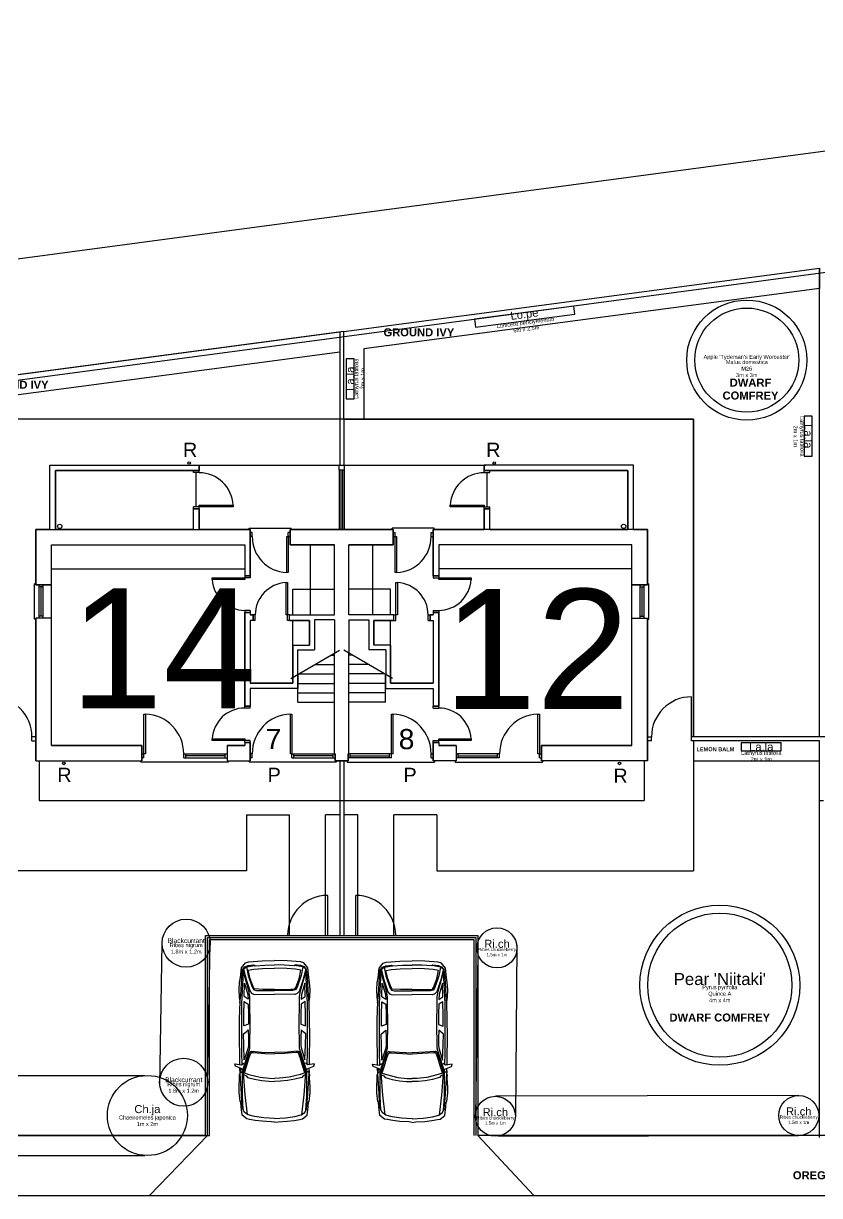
# Model space of a CAD drawing. Header units: metres. Extents: x -1 to 177, y -18 to 89.
# Drawn here: x 48.84 to 68.74, y 52.83 to 82.11 of the extents above; entities that cross this region are included whole.
import ezdxf

# ---------------------------------------------------------------- set-up
doc = ezdxf.new("R2010")
doc.units = ezdxf.units.M
doc.header["$LTSCALE"] = 1016
for name, color, linetype, lineweight, true_color in [('Areas', 30, 'Continuous', 25, 0xff7f00), ('Beds', 32, 'Continuous', 25, 0xb65b03), ('Plant - Climber', 3, 'Continuous', 25, 0x00ff00), ('Plant - Shrub', 96, 'Continuous', 25, 0x008000), ('Plant - Tree', 96, 'Continuous', 25, 0x008000), ('Plant label', 30, 'Continuous', 25, 0xff7f00), ('Structures', 136, 'Continuous', 25, 0x008080), ('x_Ground cover', 253, 'Continuous', 25, 0xa0a0a4)]:
    doc.layers.add(name, color=color, linetype=linetype, lineweight=lineweight, true_color=true_color)
doc.layers.add('Buildings', color=30, linetype='Continuous', true_color=0xff7f00)
doc.layers.add('Plant - Perennial', color=96, linetype='Continuous', true_color=0x008000)
doc.styles.add('textstyle132', font='')
doc.styles.add('textstyle141', font='')
doc.styles.add('textstyle145', font='')
doc.styles.add('textstyle15', font='')
doc.styles.add('textstyle154', font='')
doc.styles.add('textstyle16', font='')
doc.styles.add('textstyle161', font='')
doc.styles.add('textstyle162', font='')
doc.styles.add('textstyle163', font='')
doc.styles.add('textstyle164', font='')
doc.styles.add('textstyle165', font='')
doc.styles.add('textstyle166', font='')
doc.styles.add('textstyle17', font='')
doc.styles.add('textstyle18', font='')
doc.styles.add('textstyle193', font='')
doc.styles.add('textstyle194', font='')
doc.styles.add('textstyle235', font='')
doc.styles.add('textstyle236', font='')
doc.styles.add('textstyle263', font='')
doc.styles.add('textstyle264', font='')
doc.styles.add('textstyle271', font='')
doc.styles.add('textstyle273', font='')
doc.styles.add('textstyle274', font='')
doc.styles.add('textstyle279', font='')
doc.styles.add('textstyle65', font='')
doc.styles.add('textstyle66', font='')
doc.styles.add('textstyle75', font='')
doc.styles.add('textstyle76', font='')
doc.styles.add('textstyle77', font='')
doc.styles.add('textstyle81', font='')
doc.styles.get('textstyle132').set_extended_font_data('Arial')
doc.styles.get('textstyle141').set_extended_font_data('Arial')
doc.styles.get('textstyle145').set_extended_font_data('Arial')
doc.styles.get('textstyle15').set_extended_font_data('Arial')
doc.styles.get('textstyle154').set_extended_font_data('Arial')
doc.styles.get('textstyle16').set_extended_font_data('Arial')
doc.styles.get('textstyle161').set_extended_font_data('Arial')
doc.styles.get('textstyle162').set_extended_font_data('Arial')
doc.styles.get('textstyle163').set_extended_font_data('Arial')
doc.styles.get('textstyle164').set_extended_font_data('Arial')
doc.styles.get('textstyle165').set_extended_font_data('Arial')
doc.styles.get('textstyle166').set_extended_font_data('Arial')
doc.styles.get('textstyle17').set_extended_font_data('Arial')
doc.styles.get('textstyle18').set_extended_font_data('Arial')
doc.styles.get('textstyle193').set_extended_font_data('Arial')
doc.styles.get('textstyle194').set_extended_font_data('Arial')
doc.styles.get('textstyle235').set_extended_font_data('Arial')
doc.styles.get('textstyle236').set_extended_font_data('Arial')
doc.styles.get('textstyle263').set_extended_font_data('Arial', bold=True)
doc.styles.get('textstyle264').set_extended_font_data('Arial', bold=True)
doc.styles.get('textstyle271').set_extended_font_data('Arial', bold=True)
doc.styles.get('textstyle273').set_extended_font_data('Arial', bold=True)
doc.styles.get('textstyle274').set_extended_font_data('Arial', bold=True)
doc.styles.get('textstyle279').set_extended_font_data('Arial', bold=True)
doc.styles.get('textstyle65').set_extended_font_data('Arial')
doc.styles.get('textstyle66').set_extended_font_data('Arial')
doc.styles.get('textstyle75').set_extended_font_data('Arial')
doc.styles.get('textstyle76').set_extended_font_data('Arial')
doc.styles.get('textstyle77').set_extended_font_data('Arial')
doc.styles.get('textstyle81').set_extended_font_data('Arial')

# ---------------------------------------------------------------- blocks, each defined once
blk = doc.blocks.new('Climber - Lathyrus latifolia')
at = {"layer": 'Plant - Climber', "flags": 128}
blk.add_lwpolyline([(-0.5, 0), (0.5, 0), (0.5, 0.2), (-0.5, 0.2)], close=True, dxfattribs=at)
at = {"layer": 'Plant - Climber', "insert": (0, 0), "char_height": 0.2, "attachment_point": 8, "line_spacing_factor": 0.971628, "style": 'textstyle16'}
blk.add_mtext('\\c32767;La.la', dxfattribs=at)
at = {"layer": 'Plant label', "insert": (0, 0), "char_height": 0.1, "attachment_point": 2, "line_spacing_factor": 0.971628, "style": 'textstyle15'}
blk.add_mtext('\\c32767;Lathyrus latifolia\\P2m x 1m', dxfattribs=at)
blk = doc.blocks.new('Shrub - Ribes chuckleberry')
at = {"layer": 'Plant - Shrub'}
blk.add_circle((0, 0), 0.5, dxfattribs=at)
at = {"layer": 'Plant - Shrub', "insert": (0, 0), "char_height": 0.2, "attachment_point": 8, "line_spacing_factor": 0.971628, "style": 'textstyle76'}
blk.add_mtext('\\c32767;Ri.ch', dxfattribs=at)
at = {"layer": 'Plant label', "insert": (0, 0), "char_height": 0.08, "attachment_point": 2, "line_spacing_factor": 0.971628, "style": 'textstyle75'}
blk.add_mtext('\\c32767;Ribes chuckleberry\\P1.5m x 1m', dxfattribs=at)
blk = doc.blocks.new('Shrub - Chaenomeles japonica')
at = {"layer": 'Plant - Shrub'}
blk.add_circle((0, 0), 1, dxfattribs=at)
at = {"layer": 'Plant - Shrub', "insert": (0, 0), "char_height": 0.2, "attachment_point": 8, "line_spacing_factor": 0.971628, "style": 'textstyle66'}
blk.add_mtext('\\c32767;Ch.ja', dxfattribs=at)
at = {"layer": 'Plant label', "insert": (0, 0), "char_height": 0.1, "attachment_point": 2, "line_spacing_factor": 0.971628, "style": 'textstyle65'}
blk.add_mtext('\\c32767;Chaenomeles japonica\\P1m x 2m', dxfattribs=at)
blk = doc.blocks.new('Climber - Lonicera periclymenum')
at = {"layer": 'Plant - Climber', "flags": 128}
blk.add_lwpolyline([(-1.25, 0), (1.25, 0), (1.25, 0.2), (-1.25, 0.2)], close=True, dxfattribs=at)
at = {"layer": 'Plant - Climber', "insert": (0, 0), "char_height": 0.2, "attachment_point": 8, "line_spacing_factor": 0.971628, "style": 'textstyle18'}
blk.add_mtext('\\c32767;Lo.pe', dxfattribs=at)
at = {"layer": 'Plant label', "insert": (0, 0), "char_height": 0.1, "attachment_point": 2, "line_spacing_factor": 0.971628, "style": 'textstyle17'}
blk.add_mtext('\\c32767;Lonicera periclymenum\\P6m x 2.5m', dxfattribs=at)
blk = doc.blocks.new('car')
at = {"layer": 'Structures', "color": 253, "true_color": 0xa0a0a4}
for p, q in [((-2.675, 0.861), (-2.453, 0.885)), ((-2.453, 0.885), (-2.311, 0.889)), ((-2.311, 0.889), (-2.086, 0.874)), ((-2.07, 0.874), (-2.013, 0.88)), ((-2.013, 0.88), (-1.989, 0.864)), ((-1.864, 0.81), (-1.796, 0.976)), ((-1.796, 0.976), (-1.736, 0.996)), ((-1.736, 0.996), (-1.765, 0.827)), ((-0.179, 0.865), (-0.068, 0.881)), ((-0.068, 0.881), (0.118, 0.884)), ((0.118, 0.884), (0.298, 0.875)), ((-3.15, 0.488), (-3.126, 0.626)), ((-3.126, 0.626), (-3.111, 0.692)), ((-3.111, 0.692), (-3.02, 0.809)), ((-3.057, 0.507), (-3.014, 0.665)), ((-3.02, 0.809), (-2.809, 0.837)), ((-3.014, 0.665), (-2.951, 0.757)), ((-3.006, 0.677), (-2.514, 0.74)), ((-2.951, 0.757), (-2.859, 0.796)), ((-2.889, 0.783), (-2.54, 0.804)), ((-2.859, 0.796), (-2.688, 0.816)), ((-2.809, 0.837), (-2.689, 0.845)), ((-2.689, 0.845), (-2.675, 0.861)), ((-2.688, 0.816), (-2.475, 0.832)), ((-2.54, 0.804), (-1.993, 0.805)), ((-2.514, 0.74), (-1.961, 0.782)), ((-2.475, 0.832), (-1.981, 0.864)), ((-2.076, 0.677), (-2.124, 0.503)), ((-2.086, 0.874), (-2.07, 0.874)), ((-2.033, 0.709), (-2.076, 0.677)), ((-2.001, 0.648), (-2.07, 0.36)), ((-2.005, 0.773), (-2.033, 0.709)), ((-1.953, 0.777), (-2.001, 0.648)), ((-1.993, 0.805), (-1.926, 0.806)), ((-1.989, 0.864), (-1.841, 0.866)), ((-1.961, 0.782), (-1.71, 0.71)), ((-1.96, 0.753), (-1.78, 0.699)), ((-1.958, 0.859), (-1.923, 0.801)), ((-1.846, 0.855), (-1.958, 0.859)), ((-1.923, 0.801), (-1.4, 0.639)), ((-1.913, 0.8), (-1.864, 0.81)), ((-1.78, 0.699), (-1.58, 0.637)), ((-1.765, 0.827), (-1.724, 0.77)), ((-1.758, 0.867), (-1.61, 0.87)), ((-1.753, 0.81), (-1.458, 0.817)), ((-1.71, 0.71), (-1.457, 0.627)), ((-1.637, 0.758), (-1.257, 0.774)), ((-1.362, 0.668), (-1.637, 0.758)), ((-1.61, 0.87), (-1.047, 0.876)), ((-1.58, 0.637), (-1.469, 0.598)), ((-1.469, 0.598), (-1.455, 0.573)), ((-1.458, 0.817), (-1.037, 0.823)), ((-1.457, 0.627), (-1.426, 0.599)), ((-1.426, 0.599), (-1.421, 0.566)), ((-1.4, 0.639), (-1.343, 0.622)), ((-1.284, 0.657), (-1.362, 0.668)), ((-1.343, 0.622), (-1.28, 0.62)), ((-1.08, 0.655), (-1.284, 0.657)), ((-1.28, 0.62), (-0.733, 0.614)), ((-1.257, 0.774), (-0.991, 0.776)), ((-0.891, 0.659), (-1.08, 0.655)), ((-1.047, 0.876), (-0.633, 0.875)), ((-1.037, 0.823), (-0.629, 0.821)), ((-0.991, 0.776), (-0.934, 0.711)), ((-0.934, 0.711), (-0.891, 0.659)), ((-0.791, 0.768), (-0.525, 0.77)), ((-0.746, 0.656), (-0.791, 0.768)), ((-0.478, 0.656), (-0.746, 0.656)), ((-0.733, 0.614), (-0.226, 0.619)), ((-0.633, 0.875), (-0.179, 0.865)), ((-0.629, 0.821), (-0.234, 0.818)), ((-0.525, 0.77), (-0.179, 0.763)), ((-0.244, 0.661), (-0.478, 0.656)), ((-0.179, 0.763), (-0.244, 0.661)), ((-0.234, 0.818), (0.107, 0.805)), ((-0.226, 0.619), (-0.058, 0.619)), ((-0.21, 0.866), (-0.018, 0.848)), ((-0.12, 0.66), (-0.057, 0.76)), ((-0.003, 0.668), (-0.12, 0.66)), ((-0.058, 0.619), (0.083, 0.644)), ((-0.057, 0.76), (0.281, 0.757)), ((-0.018, 0.848), (0.423, 0.821)), ((0.281, 0.757), (-0.003, 0.668)), ((0.071, 0.61), (0.018, 0.567)), ((0.345, 0.701), (0.071, 0.61)), ((0.083, 0.644), (0.617, 0.794)), ((0.107, 0.805), (0.548, 0.777)), ((0.174, 0.53), (0.39, 0.609)), ((0.466, 0.66), (0.179, 0.562)), ((0.298, 0.875), (0.418, 0.852)), ((0.63, 0.777), (0.345, 0.701)), ((0.39, 0.609), (0.603, 0.658)), ((0.418, 0.852), (0.663, 0.826)), ((0.423, 0.821), (0.615, 0.799)), ((0.686, 0.701), (0.466, 0.66)), ((0.603, 0.658), (0.624, 0.524)), ((0.615, 0.799), (0.686, 0.749)), ((0.617, 0.794), (0.685, 0.706)), ((0.663, 0.826), (0.784, 0.727)), ((0.685, 0.706), (0.72, 0.502)), ((0.686, 0.749), (0.717, 0.658)), ((0.717, 0.658), (0.738, 0.516)), ((0.784, 0.727), (0.811, 0.65)), ((0.811, 0.65), (0.837, 0.315)), ((-3.184, 0.085), (-3.173, 0.309)), ((-3.173, 0.309), (-3.15, 0.488)), ((-3.089, 0.269), (-3.057, 0.507)), ((-2.153, 0.324), (-2.172, 0.149)), ((-2.124, 0.503), (-2.153, 0.324)), ((-2.07, 0.36), (-2.096, 0.125)), ((-1.455, 0.532), (-1.476, 0.247)), ((-1.455, 0.573), (-1.455, 0.532)), ((-1.443, 0.319), (-1.453, 0)), ((-1.421, 0.566), (-1.443, 0.319)), ((0.018, 0.567), (-0.005, 0.504)), ((-0.005, 0.504), (0, 0)), ((0.108, 0.524), (0.092, 0.455)), ((0.092, 0.455), (0.095, 0.236)), ((0.179, 0.562), (0.108, 0.524)), ((0.122, 0.298), (0.136, 0.505)), ((0.123, 0), (0.122, 0.298)), ((0.136, 0.505), (0.174, 0.53)), ((0.624, 0.524), (0.644, 0.302)), ((0.644, 0.302), (0.649, 0)), ((0.738, 0.516), (0.715, 0.486)), ((0.715, 0.486), (0.732, 0.242)), ((0.837, 0.315), (0.843, 0)), ((-3.193, 0), (-3.184, 0.085)), ((-3.102, 0), (-3.089, 0.269)), ((-2.172, 0.149), (-2.175, 0)), ((-2.096, 0.125), (-2.101, 0)), ((-1.476, 0.247), (-1.487, 0)), ((0.095, 0.236), (0.092, 0)), ((0.732, 0.242), (0.737, 0)), ((-3.193, 0), (-3.184, -0.085)), ((-3.184, -0.085), (-3.173, -0.309)), ((-3.102, 0), (-3.089, -0.269)), ((-3.089, -0.269), (-3.057, -0.507)), ((-2.172, -0.149), (-2.175, 0)), ((-2.153, -0.324), (-2.172, -0.149)), ((-2.096, -0.125), (-2.101, 0)), ((-2.07, -0.36), (-2.096, -0.125)), ((-1.476, -0.247), (-1.487, 0)), ((-1.455, -0.532), (-1.476, -0.247)), ((-1.443, -0.319), (-1.453, 0)), ((-0.005, -0.504), (0, 0)), ((0.095, -0.236), (0.092, 0)), ((0.092, -0.455), (0.095, -0.236)), ((0.123, 0), (0.122, -0.298)), ((0.644, -0.302), (0.649, 0)), ((0.715, -0.486), (0.732, -0.242)), ((0.732, -0.242), (0.737, 0)), ((0.837, -0.315), (0.843, 0)), ((-3.173, -0.309), (-3.15, -0.488)), ((-3.15, -0.488), (-3.126, -0.626)), ((-3.057, -0.507), (-3.014, -0.665)), ((-2.124, -0.503), (-2.153, -0.324)), ((-2.076, -0.677), (-2.124, -0.503)), ((-2.001, -0.648), (-2.07, -0.36)), ((-1.469, -0.598), (-1.455, -0.573)), ((-1.455, -0.573), (-1.455, -0.532)), ((-1.421, -0.566), (-1.443, -0.319)), ((-1.426, -0.599), (-1.421, -0.566)), ((0.018, -0.567), (-0.005, -0.504)), ((0.071, -0.61), (0.018, -0.567)), ((0.108, -0.524), (0.092, -0.455)), ((0.179, -0.562), (0.108, -0.524)), ((0.122, -0.298), (0.136, -0.505)), ((0.136, -0.505), (0.174, -0.53)), ((0.174, -0.53), (0.39, -0.609)), ((0.466, -0.66), (0.179, -0.562)), ((0.603, -0.658), (0.624, -0.524)), ((0.624, -0.524), (0.644, -0.302)), ((0.685, -0.706), (0.722, -0.495)), ((0.738, -0.516), (0.715, -0.486)), ((0.717, -0.658), (0.738, -0.516)), ((0.811, -0.65), (0.837, -0.315)), ((-3.126, -0.626), (-3.111, -0.692)), ((-3.111, -0.692), (-3.02, -0.809)), ((-3.02, -0.809), (-2.809, -0.837)), ((-3.014, -0.665), (-2.951, -0.757)), ((-3.011, -0.677), (-2.514, -0.74)), ((-2.951, -0.757), (-2.859, -0.796)), ((-2.889, -0.783), (-2.54, -0.804)), ((-2.859, -0.796), (-2.688, -0.816)), ((-2.809, -0.837), (-2.689, -0.845)), ((-2.689, -0.845), (-2.675, -0.861)), ((-2.688, -0.816), (-2.475, -0.832)), ((-2.675, -0.861), (-2.453, -0.885)), ((-2.54, -0.804), (-1.993, -0.805)), ((-2.514, -0.74), (-1.961, -0.782)), ((-2.475, -0.832), (-1.981, -0.864)), ((-2.311, -0.889), (-2.086, -0.874)), ((-2.086, -0.874), (-2.07, -0.874)), ((-2.033, -0.709), (-2.076, -0.677)), ((-2.07, -0.874), (-2.013, -0.88)), ((-2.005, -0.773), (-2.033, -0.709)), ((-2.013, -0.88), (-1.989, -0.864)), ((-1.953, -0.777), (-2.001, -0.648)), ((-1.993, -0.805), (-1.926, -0.806)), ((-1.989, -0.864), (-1.841, -0.866)), ((-1.961, -0.782), (-1.71, -0.71)), ((-1.96, -0.753), (-1.78, -0.699)), ((-1.958, -0.859), (-1.923, -0.801)), ((-1.845, -0.855), (-1.958, -0.859)), ((-1.923, -0.801), (-1.4, -0.639)), ((-1.913, -0.8), (-1.864, -0.81)), ((-1.864, -0.81), (-1.796, -0.976)), ((-1.78, -0.699), (-1.58, -0.637)), ((-1.765, -0.827), (-1.724, -0.77)), ((-1.736, -0.996), (-1.765, -0.827)), ((-1.758, -0.867), (-1.61, -0.87)), ((-1.753, -0.81), (-1.458, -0.817)), ((-1.71, -0.71), (-1.457, -0.627)), ((-1.362, -0.668), (-1.637, -0.758)), ((-1.637, -0.758), (-1.257, -0.774)), ((-1.61, -0.87), (-1.047, -0.876)), ((-1.58, -0.637), (-1.469, -0.598)), ((-1.458, -0.817), (-1.037, -0.823)), ((-1.457, -0.627), (-1.426, -0.599)), ((-1.4, -0.639), (-1.343, -0.622)), ((-1.284, -0.657), (-1.362, -0.668)), ((-1.343, -0.622), (-1.28, -0.62)), ((-1.08, -0.655), (-1.284, -0.657)), ((-1.28, -0.62), (-0.733, -0.614)), ((-1.257, -0.774), (-0.991, -0.776)), ((-0.891, -0.659), (-1.08, -0.655)), ((-1.047, -0.876), (-0.633, -0.875)), ((-1.037, -0.823), (-0.629, -0.821)), ((-0.991, -0.776), (-0.934, -0.711)), ((-0.934, -0.711), (-0.891, -0.659)), ((-0.746, -0.656), (-0.791, -0.768)), ((-0.791, -0.768), (-0.525, -0.77)), ((-0.478, -0.656), (-0.746, -0.656)), ((-0.733, -0.614), (-0.226, -0.619)), ((-0.633, -0.875), (-0.179, -0.865)), ((-0.629, -0.821), (-0.234, -0.818)), ((-0.525, -0.77), (-0.179, -0.763)), ((-0.244, -0.661), (-0.478, -0.656)), ((-0.179, -0.763), (-0.244, -0.661)), ((-0.234, -0.818), (0.107, -0.805)), ((-0.226, -0.619), (-0.058, -0.619)), ((-0.21, -0.866), (-0.018, -0.848)), ((-0.179, -0.865), (-0.068, -0.881)), ((-0.12, -0.66), (-0.057, -0.76)), ((-0.003, -0.668), (-0.12, -0.66)), ((-0.058, -0.619), (0.083, -0.644)), ((-0.057, -0.76), (0.281, -0.757)), ((-0.018, -0.848), (0.423, -0.821)), ((0.281, -0.757), (-0.003, -0.668)), ((0.345, -0.701), (0.071, -0.61)), ((0.083, -0.644), (0.617, -0.794)), ((0.107, -0.805), (0.548, -0.777)), ((0.118, -0.884), (0.298, -0.875)), ((0.298, -0.875), (0.418, -0.852)), ((0.63, -0.777), (0.345, -0.701)), ((0.39, -0.609), (0.603, -0.658)), ((0.418, -0.852), (0.663, -0.826)), ((0.423, -0.821), (0.615, -0.799)), ((0.686, -0.701), (0.466, -0.66)), ((0.615, -0.799), (0.686, -0.749)), ((0.617, -0.794), (0.685, -0.706)), ((0.663, -0.826), (0.784, -0.727)), ((0.686, -0.749), (0.717, -0.658)), ((0.784, -0.727), (0.811, -0.65)), ((-2.453, -0.885), (-2.311, -0.889)), ((-1.796, -0.976), (-1.736, -0.996)), ((-0.068, -0.881), (0.118, -0.884))]:
    blk.add_line(p, q, dxfattribs=at)
blk = doc.blocks.new('Shrub - Ribes nigrum')
at = {"layer": 'Plant - Shrub'}
blk.add_circle((0, 0), 0.6, dxfattribs=at)
at = {"layer": 'Plant - Shrub', "insert": (0, 0), "char_height": 0.12, "attachment_point": 8, "line_spacing_factor": 0.971628, "style": 'textstyle81'}
blk.add_mtext('\\c32767;Blackcurrant', dxfattribs=at)
at = {"layer": 'Plant label', "insert": (0, 0), "char_height": 0.1, "attachment_point": 2, "line_spacing_factor": 0.971628, "style": 'textstyle77'}
blk.add_mtext('\\c32767;Ribes nigrum\\P1.8m x 1.2m', dxfattribs=at)

msp = doc.modelspace()

# ---------------------------------------------------------------- linework, layer by layer
at = {"layer": 'Areas'}
for p, q in [((68.736, 64.29), (68.736, 76)), ((68.736, 64.29), (68.736, 76)), ((56.845, 74.421), (44.315, 72.758)), ((56.745, 74.415), (56.745, 71.081)), ((56.745, 72.231), (48.004, 72.231)), ((65.586, 72.231), (48.004, 72.231)), ((56.845, 72.231), (56.845, 71.081)), ((56.845, 72.231), (65.586, 72.231)), ((65.586, 72.231), (65.586, 64.29)), ((65.586, 64.29), (65.586, 72.231)), ((49.503, 71.081), (53.233, 71.081)), ((49.503, 69.472), (49.503, 71.081)), ((49.643, 70.941), (53.233, 70.941)), ((49.643, 69.472), (49.643, 70.941)), ((53.233, 70.941), (53.093, 70.941)), ((53.093, 70.891), (53.093, 70.941)), ((53.233, 70.891), (53.093, 70.891)), ((53.163, 70.04), (53.163, 70.891)), ((53.233, 70.956), (53.233, 71.081)), ((53.233, 70.956), (53.233, 71.081)), ((53.233, 71.081), (60.395, 71.081)), ((53.233, 70.941), (53.233, 71.081)), ((53.233, 70.891), (53.233, 70.941)), ((56.732, 71.081), (56.857, 71.081)), ((56.732, 70.956), (56.732, 71.081)), ((56.857, 70.956), (56.732, 70.956)), ((56.733, 70.956), (56.733, 69.472)), ((56.773, 70.956), (56.773, 69.472)), ((56.818, 70.956), (56.818, 69.472)), ((56.857, 71.081), (56.857, 70.956)), ((56.858, 70.956), (56.858, 69.472)), ((64.088, 71.081), (60.358, 71.081)), ((60.358, 70.956), (60.358, 71.081)), ((60.358, 70.956), (60.358, 71.081)), ((60.358, 70.941), (60.358, 71.081)), ((60.358, 70.891), (60.358, 70.941)), ((60.358, 70.941), (60.498, 70.941)), ((63.948, 70.941), (60.358, 70.941)), ((60.358, 70.891), (60.498, 70.891)), ((60.428, 70.04), (60.428, 70.891)), ((60.498, 70.891), (60.498, 70.941)), ((63.948, 69.472), (63.948, 70.941)), ((64.088, 69.472), (64.088, 71.081)), ((53.233, 70.04), (53.093, 70.04)), ((53.093, 69.472), (53.093, 70.04)), ((53.233, 69.472), (53.233, 70.08)), ((60.358, 69.472), (60.358, 70.08)), ((60.358, 70.04), (60.498, 70.04)), ((60.498, 69.472), (60.498, 70.04)), ((53.233, 69.99), (53.093, 69.99)), ((60.358, 69.99), (60.498, 69.99)), ((49.154, 69.472), (54.509, 69.472)), ((49.154, 68.088), (49.154, 69.472)), ((53.093, 69.472), (49.643, 69.472)), ((54.484, 69.507), (55.536, 69.507)), ((54.484, 69.472), (54.484, 69.507)), ((54.509, 69.472), (54.509, 68.311)), ((58.079, 69.472), (55.511, 69.472)), ((55.511, 69.472), (55.511, 69.085)), ((55.511, 69.472), (58.079, 69.472)), ((55.536, 69.472), (55.536, 69.507)), ((58.054, 69.472), (58.054, 69.507)), ((59.106, 69.507), (58.054, 69.507)), ((58.079, 69.472), (58.079, 69.085)), ((64.436, 69.472), (59.081, 69.472)), ((59.081, 69.472), (59.081, 68.311)), ((59.106, 69.472), (59.106, 69.507)), ((60.498, 69.472), (63.948, 69.472)), ((64.436, 68.088), (64.436, 69.472)), ((54.559, 69.394), (54.509, 69.394)), ((54.559, 69.294), (54.509, 69.294)), ((54.559, 69.294), (54.559, 69.394)), ((55.511, 69.394), (55.461, 69.394)), ((55.461, 69.294), (55.461, 69.394)), ((55.511, 69.294), (55.461, 69.294)), ((58.079, 69.394), (58.129, 69.394)), ((58.079, 69.294), (58.129, 69.294)), ((58.129, 69.294), (58.129, 69.394)), ((59.031, 69.394), (59.081, 69.394)), ((59.031, 69.294), (59.031, 69.394)), ((59.031, 69.294), (59.081, 69.294)), ((49.541, 68.088), (49.541, 69.085)), ((49.541, 69.085), (54.371, 69.085)), ((54.371, 69.085), (54.371, 68.311)), ((55.511, 69.085), (56.618, 69.085)), ((56.018, 67.335), (56.018, 69.085)), ((56.618, 67.335), (56.618, 69.085)), ((56.972, 67.335), (56.972, 69.085)), ((58.079, 69.085), (56.972, 69.085)), ((57.572, 67.335), (57.572, 69.085)), ((64.049, 69.085), (59.219, 69.085)), ((59.219, 69.085), (59.219, 68.311)), ((64.049, 68.088), (64.049, 69.085)), ((49.541, 68.485), (54.371, 68.485)), ((54.509, 68.311), (54.371, 68.311)), ((54.371, 68.311), (54.371, 68.261)), ((54.509, 68.261), (54.371, 68.261)), ((54.509, 68.311), (54.509, 68.261)), ((59.081, 68.311), (59.219, 68.311)), ((59.081, 68.311), (59.081, 68.261)), ((59.081, 68.261), (59.219, 68.261)), ((64.049, 68.485), (59.219, 68.485)), ((59.219, 68.311), (59.219, 68.261)), ((49.119, 67.233), (49.119, 68.113)), ((49.154, 68.113), (49.119, 68.113)), ((49.541, 68.088), (49.154, 68.088)), ((49.234, 67.258), (49.234, 68.088)), ((49.334, 68.038), (49.234, 68.038)), ((49.284, 67.308), (49.284, 68.038)), ((49.334, 67.258), (49.334, 68.088)), ((49.541, 67.258), (49.541, 68.088)), ((55.571, 67.335), (55.571, 67.977)), ((55.572, 67.977), (56.618, 67.977)), ((58.018, 67.977), (56.972, 67.977)), ((58.019, 67.335), (58.019, 67.977)), ((64.049, 67.258), (64.049, 68.088)), ((64.049, 68.088), (64.436, 68.088)), ((64.256, 67.258), (64.256, 68.088)), ((64.256, 68.038), (64.356, 68.038)), ((64.306, 67.308), (64.306, 68.038)), ((64.356, 67.258), (64.356, 68.088)), ((64.436, 68.113), (64.471, 68.113)), ((64.471, 67.233), (64.471, 68.113)), ((54.371, 67.451), (54.371, 67.401)), ((54.509, 67.451), (54.371, 67.451)), ((54.371, 67.451), (54.371, 67.401)), ((54.371, 67.401), (54.509, 67.401)), ((54.371, 67.401), (54.371, 65.061)), ((54.509, 67.401), (54.371, 67.401)), ((54.509, 67.451), (54.509, 67.401)), ((54.509, 67.401), (54.509, 67.335)), ((59.081, 67.451), (59.219, 67.451)), ((59.081, 67.451), (59.081, 67.401)), ((59.219, 67.401), (59.081, 67.401)), ((59.081, 67.401), (59.081, 67.335)), ((59.081, 67.401), (59.219, 67.401)), ((59.219, 67.451), (59.219, 67.401)), ((59.219, 67.451), (59.219, 67.401)), ((59.219, 67.401), (59.219, 65.061)), ((49.154, 67.233), (49.119, 67.233)), ((49.154, 63.69), (49.154, 67.258)), ((49.541, 67.258), (49.154, 67.258)), ((49.334, 67.308), (49.234, 67.308)), ((49.541, 64.077), (49.541, 67.258)), ((54.585, 67.335), (54.509, 67.335)), ((54.509, 67.197), (54.509, 65.635)), ((54.585, 67.197), (54.509, 67.197)), ((54.585, 67.335), (54.585, 67.197)), ((54.585, 67.197), (54.585, 67.335)), ((54.635, 67.335), (54.585, 67.335)), ((54.635, 67.335), (54.585, 67.335)), ((54.635, 67.197), (54.585, 67.197)), ((54.635, 67.197), (54.635, 67.335)), ((55.495, 67.335), (55.445, 67.335)), ((55.445, 67.197), (55.445, 67.335)), ((55.495, 67.197), (55.445, 67.197)), ((55.495, 67.197), (55.495, 67.335)), ((55.495, 67.335), (56.618, 67.335)), ((55.495, 67.197), (55.991, 67.197)), ((55.571, 66.585), (55.571, 67.197)), ((55.991, 67.197), (55.991, 66.585)), ((56.618, 67.212), (56.114, 67.212)), ((56.114, 67.212), (56.114, 66.462)), ((56.618, 67.212), (56.618, 66.383)), ((58.096, 67.335), (56.972, 67.335)), ((56.972, 67.212), (57.476, 67.212)), ((56.972, 67.212), (56.972, 66.383)), ((57.476, 67.212), (57.476, 66.462)), ((58.096, 67.197), (57.599, 67.197)), ((57.599, 67.197), (57.599, 66.585)), ((58.019, 66.585), (58.019, 67.197)), ((58.096, 67.197), (58.096, 67.335)), ((58.096, 67.335), (58.146, 67.335)), ((58.096, 67.197), (58.146, 67.197)), ((58.146, 67.197), (58.146, 67.335)), ((58.956, 67.335), (59.006, 67.335)), ((58.956, 67.197), (58.956, 67.335)), ((58.956, 67.335), (59.006, 67.335)), ((58.956, 67.197), (59.006, 67.197)), ((59.006, 67.335), (59.006, 67.197)), ((59.006, 67.197), (59.006, 67.335)), ((59.006, 67.335), (59.081, 67.335)), ((59.006, 67.197), (59.081, 67.197)), ((59.081, 67.197), (59.081, 65.635)), ((64.049, 64.077), (64.049, 67.258)), ((64.049, 67.258), (64.436, 67.258)), ((64.256, 67.308), (64.356, 67.308)), ((64.436, 63.69), (64.436, 67.258)), ((64.436, 67.233), (64.471, 67.233)), ((55.571, 66.585), (55.571, 65.635)), ((55.571, 66.585), (55.991, 66.585)), ((58.019, 66.585), (57.599, 66.585)), ((58.019, 66.585), (58.019, 65.635)), ((55.522, 65.75), (56.74, 66.454)), ((55.694, 66.462), (56.114, 66.462)), ((55.694, 66.462), (55.694, 65.85)), ((56.53, 66.332), (56.618, 66.332)), ((56.618, 63.868), (56.618, 66.383)), ((58.069, 65.75), (56.851, 66.454)), ((56.972, 63.868), (56.972, 66.383)), ((57.061, 66.332), (56.972, 66.332)), ((57.896, 66.462), (57.476, 66.462)), ((57.896, 66.462), (57.896, 65.85)), ((56.123, 66.097), (56.618, 66.097)), ((57.468, 66.097), (56.972, 66.097)), ((55.571, 65.635), (54.509, 65.635)), ((55.702, 65.497), (55.702, 65.854)), ((55.702, 65.627), (56.618, 65.627)), ((55.716, 65.862), (56.618, 65.862)), ((57.875, 65.862), (56.972, 65.862)), ((57.888, 65.627), (56.972, 65.627)), ((57.888, 65.497), (57.888, 65.854)), ((58.019, 65.635), (59.081, 65.635)), ((55.702, 65.497), (54.509, 65.497)), ((54.509, 65.497), (54.509, 65.061)), ((55.702, 65.157), (55.702, 65.497)), ((55.702, 65.392), (56.618, 65.392)), ((57.888, 65.392), (56.972, 65.392)), ((57.888, 65.497), (59.081, 65.497)), ((57.888, 65.157), (57.888, 65.497)), ((59.081, 65.497), (59.081, 65.061)), ((54.509, 65.061), (54.371, 65.061)), ((54.371, 65.061), (54.509, 65.061)), ((54.371, 65.011), (54.371, 65.061)), ((54.371, 65.011), (54.371, 65.061)), ((54.509, 65.011), (54.509, 65.061)), ((55.702, 65.157), (56.618, 65.157)), ((57.888, 65.157), (56.972, 65.157)), ((59.081, 65.061), (59.219, 65.061)), ((59.219, 65.061), (59.081, 65.061)), ((59.081, 65.011), (59.081, 65.061)), ((59.219, 65.011), (59.219, 65.061)), ((59.219, 65.011), (59.219, 65.061)), ((65.537, 64.29), (65.537, 65.29)), ((54.509, 65.011), (54.371, 65.011)), ((59.081, 65.011), (59.219, 65.011)), ((49.154, 64.29), (49.054, 64.29)), ((49.054, 64.19), (49.054, 64.29)), ((49.054, 64.19), (49.154, 64.19)), ((54.371, 64.151), (54.371, 64.201)), ((54.509, 64.201), (54.371, 64.201)), ((54.371, 64.151), (54.509, 64.151)), ((54.371, 64.151), (54.371, 64.077)), ((54.509, 64.151), (54.509, 64.201)), ((54.509, 64.151), (54.509, 63.69)), ((59.081, 64.201), (59.219, 64.201)), ((59.081, 64.151), (59.081, 64.201)), ((59.081, 64.151), (59.081, 63.69)), ((59.219, 64.151), (59.081, 64.151)), ((59.219, 64.151), (59.219, 64.201)), ((59.219, 64.151), (59.219, 64.077)), ((64.437, 64.29), (64.537, 64.29)), ((64.537, 64.19), (64.437, 64.19)), ((64.537, 64.19), (64.537, 64.29)), ((68.736, 64.29), (65.537, 64.29)), ((65.537, 64.19), (65.537, 64.29)), ((65.586, 64.19), (65.537, 64.19)), ((71.986, 64.29), (65.586, 64.29)), ((65.586, 64.19), (65.586, 60.94)), ((68.736, 54.28), (68.736, 64.19)), ((68.736, 54.33), (68.736, 64.19)), ((68.736, 54.28), (68.736, 64.19)), ((49.541, 64.077), (51.804, 64.077)), ((51.804, 64.077), (51.804, 63.69)), ((51.854, 63.868), (51.804, 63.868)), ((51.854, 63.768), (51.854, 63.868)), ((52.848, 63.868), (53.931, 63.868)), ((52.848, 63.768), (52.848, 63.868)), ((52.898, 63.768), (52.898, 63.868)), ((53.881, 63.768), (53.881, 63.868)), ((53.931, 64.077), (53.931, 63.69)), ((53.931, 64.077), (54.371, 64.077)), ((54.559, 63.868), (54.509, 63.868)), ((54.559, 63.768), (54.559, 63.868)), ((55.553, 63.868), (56.618, 63.868)), ((55.553, 63.768), (55.553, 63.868)), ((55.603, 63.768), (55.603, 63.868)), ((56.586, 63.768), (56.586, 63.868)), ((56.618, 63.868), (56.636, 63.868)), ((56.636, 63.868), (56.636, 63.69)), ((56.954, 63.868), (56.954, 63.69)), ((56.972, 63.868), (56.954, 63.868)), ((58.037, 63.868), (56.972, 63.868)), ((57.004, 63.768), (57.004, 63.868)), ((57.987, 63.768), (57.987, 63.868)), ((58.037, 63.768), (58.037, 63.868)), ((59.031, 63.768), (59.031, 63.868)), ((59.031, 63.868), (59.081, 63.868)), ((59.659, 64.077), (59.219, 64.077)), ((59.659, 64.077), (59.659, 63.69)), ((60.742, 63.868), (59.659, 63.868)), ((59.709, 63.768), (59.709, 63.868)), ((60.692, 63.768), (60.692, 63.868)), ((60.742, 63.768), (60.742, 63.868)), ((61.736, 63.768), (61.736, 63.868)), ((61.736, 63.868), (61.786, 63.868)), ((64.049, 64.077), (61.786, 64.077)), ((61.786, 64.077), (61.786, 63.69)), ((49.154, 63.69), (51.804, 63.69)), ((49.234, 63.69), (49.234, 62.703)), ((51.779, 63.69), (51.779, 63.655)), ((53.956, 63.655), (51.779, 63.655)), ((51.854, 63.768), (51.804, 63.768)), ((52.848, 63.768), (53.931, 63.768)), ((53.881, 63.818), (52.898, 63.818)), ((53.931, 63.69), (54.509, 63.69)), ((53.956, 63.69), (53.956, 63.655)), ((54.48, 63.69), (54.48, 63.655)), ((56.657, 63.655), (54.48, 63.655)), ((54.559, 63.768), (54.509, 63.768)), ((55.553, 63.768), (56.636, 63.768)), ((56.586, 63.818), (55.603, 63.818)), ((56.636, 63.69), (56.954, 63.69)), ((56.954, 63.69), (56.636, 63.69)), ((56.657, 63.69), (56.657, 63.655)), ((56.745, 63.69), (56.745, 59.33)), ((56.845, 63.69), (56.845, 59.33)), ((56.934, 63.69), (56.934, 63.655)), ((56.934, 63.655), (59.111, 63.655)), ((58.037, 63.768), (56.954, 63.768)), ((57.004, 63.818), (57.987, 63.818)), ((59.031, 63.768), (59.081, 63.768)), ((59.659, 63.69), (59.081, 63.69)), ((59.111, 63.69), (59.111, 63.655)), ((59.634, 63.69), (59.634, 63.655)), ((59.634, 63.655), (61.811, 63.655)), ((60.742, 63.768), (59.659, 63.768)), ((59.709, 63.818), (60.692, 63.818)), ((61.736, 63.768), (61.786, 63.768)), ((64.436, 63.69), (61.786, 63.69)), ((61.811, 63.69), (61.811, 63.655)), ((64.356, 63.69), (64.356, 62.703)), ((49.234, 62.703), (64.356, 62.703)), ((68.836, 62.69), (68.736, 62.69)), ((68.836, 62.69), (68.736, 62.69)), ((54.419, 62.34), (54.419, 60.94)), ((54.419, 62.34), (55.495, 62.34)), ((55.495, 59.33), (55.495, 62.34)), ((56.745, 62.34), (56.395, 62.34)), ((56.395, 59.33), (56.395, 62.34)), ((57.195, 62.34), (56.845, 62.34)), ((57.195, 59.33), (57.195, 62.34)), ((59.171, 62.34), (58.095, 62.34)), ((58.095, 59.33), (58.095, 62.34)), ((59.171, 62.34), (59.171, 60.94)), ((54.419, 60.94), (48.004, 60.94)), ((59.171, 60.94), (65.586, 60.94)), ((56.445, 59.33), (56.445, 60.33)), ((57.145, 59.33), (57.145, 60.33)), ((42.093, 54.33), (53.495, 54.33))]:
    msp.add_line(p, q, dxfattribs=at)
at = {"layer": 'Areas', "flags": 128}
for points in [[(49.503, 69.472), (49.503, 71.081), (53.233, 71.081), (53.233, 70.941), (49.643, 70.941), (49.643, 69.472)], [(56.795, 70.956), (56.733, 70.956), (56.733, 71.081), (56.795, 71.081)], [(64.088, 69.472), (64.088, 71.081), (60.358, 71.081), (60.358, 70.941), (63.948, 70.941), (63.948, 69.472)], [(53.093, 69.472), (53.093, 69.99), (53.233, 69.99), (53.233, 69.472)], [(60.498, 69.472), (60.498, 69.99), (60.358, 69.99), (60.358, 69.472)], [(49.503, 69.472), (49.154, 69.472), (49.154, 68.088), (49.541, 68.088), (49.541, 69.085), (54.371, 69.085), (54.371, 68.311), (54.509, 68.311), (54.509, 69.472), (53.233, 69.472), (53.233, 69.472)], [(55.702, 65.854), (55.702, 65.497), (54.509, 65.497), (54.509, 65.061), (54.371, 65.061), (54.371, 67.401), (54.509, 67.401), (54.509, 67.335), (54.585, 67.335), (54.585, 67.197), (54.509, 67.197), (54.509, 65.635), (55.571, 65.635), (55.571, 66.585), (55.991, 66.585), (55.991, 67.197), (55.495, 67.197), (55.495, 67.335), (56.618, 67.335), (56.618, 69.085), (55.511, 69.085), (55.511, 69.472)], [(57.888, 65.854), (57.888, 65.497), (59.081, 65.497), (59.081, 65.061), (59.219, 65.061), (59.219, 67.401), (59.081, 67.401), (59.081, 67.335), (59.006, 67.335), (59.006, 67.197), (59.081, 67.197), (59.081, 65.635), (58.019, 65.635), (58.019, 66.585), (57.599, 66.585), (57.599, 67.197), (58.096, 67.197), (58.096, 67.335), (56.972, 67.335), (56.972, 69.085), (58.079, 69.085), (58.079, 69.472)], [(64.088, 69.472), (64.436, 69.472), (64.436, 68.088), (64.049, 68.088), (64.049, 69.085), (59.219, 69.085), (59.219, 68.311), (59.081, 68.311), (59.081, 69.472), (60.357, 69.472)], [(56.636, 63.69), (56.636, 63.868), (56.618, 63.868), (56.618, 66.383)], [(56.954, 63.69), (56.954, 63.868), (56.972, 63.868), (56.972, 66.383)], [(53.395, 54.33), (53.395, 59.33), (60.195, 59.33), (60.195, 54.33)], [(53.445, 54.33), (53.445, 59.28), (60.145, 59.28), (60.145, 54.33)], [(53.495, 54.33), (53.495, 59.23), (60.095, 59.23), (60.095, 54.33)], [(51.995, 52.83), (61.595, 52.83)]]:
    msp.add_lwpolyline(points, dxfattribs=at)
for points in [[(53.233, 70.08), (54.082, 70.08), (54.082, 70.04), (53.233, 70.04)], [(59.509, 70.08), (60.358, 70.08), (60.358, 70.04), (59.509, 70.04)], [(55.421, 69.294), (55.461, 69.294), (55.461, 68.393), (55.421, 68.393)], [(58.129, 69.294), (58.169, 69.294), (58.169, 68.393), (58.129, 68.393)], [(53.562, 68.261), (54.371, 68.261), (54.371, 68.221), (53.562, 68.221)], [(53.562, 68.261), (54.371, 68.261), (54.371, 68.221), (53.562, 68.221)], [(59.219, 68.261), (60.028, 68.261), (60.028, 68.221), (59.219, 68.221)], [(59.219, 68.261), (60.028, 68.261), (60.028, 68.221), (59.219, 68.221)], [(55.405, 68.144), (55.445, 68.144), (55.445, 67.335), (55.405, 67.335)], [(55.405, 68.144), (55.445, 68.144), (55.445, 67.335), (55.405, 67.335)], [(58.146, 68.144), (58.186, 68.144), (58.186, 67.335), (58.146, 67.335)], [(58.146, 68.144), (58.186, 68.144), (58.186, 67.335), (58.146, 67.335)], [(49.541, 67.258), (49.154, 67.258), (49.154, 63.69), (51.804, 63.69), (51.804, 64.077), (49.541, 64.077)], [(64.049, 67.258), (64.436, 67.258), (64.436, 63.69), (61.786, 63.69), (61.786, 64.077), (64.049, 64.077)], [(51.854, 64.861), (51.894, 64.861), (51.894, 63.868), (51.854, 63.868)], [(55.513, 64.861), (55.553, 64.861), (55.553, 63.868), (55.513, 63.868)], [(58.037, 64.861), (58.077, 64.861), (58.077, 63.868), (58.037, 63.868)], [(61.696, 64.861), (61.736, 64.861), (61.736, 63.868), (61.696, 63.868)], [(53.562, 64.241), (54.371, 64.241), (54.371, 64.201), (53.562, 64.201)], [(53.562, 64.241), (54.371, 64.241), (54.371, 64.201), (53.562, 64.201)], [(54.509, 63.69), (54.509, 64.151), (54.371, 64.151), (54.371, 64.077), (53.931, 64.077), (53.931, 63.69)], [(59.081, 63.69), (59.081, 64.151), (59.219, 64.151), (59.219, 64.077), (59.659, 64.077), (59.659, 63.69)], [(59.219, 64.241), (60.028, 64.241), (60.028, 64.201), (59.219, 64.201)], [(59.219, 64.241), (60.028, 64.241), (60.028, 64.201), (59.219, 64.201)]]:
    msp.add_lwpolyline(points, close=True, dxfattribs=at)
at = {"layer": 'Areas'}
for centre, radius in [((52.983, 71.133), 0.0325), ((60.608, 71.133), 0.0325), ((49.75, 69.548), 0.055), ((63.841, 69.548), 0.055), ((49.854, 63.627), 0.0325), ((63.736, 63.627), 0.0325)]:
    msp.add_circle(centre, radius, dxfattribs=at)
for centre, radius, start, end in [((53.233, 70.04), 0.85, 2.6977, 90), ((60.358, 70.04), 0.85, 90, 177.3023), ((55.461, 69.294), 0.902, 180, 267.4583), ((58.129, 69.294), 0.902, 272.5417, 0), ((54.371, 68.261), 0.81, 182.8306, 270), ((54.371, 68.261), 0.81, 182.8306, 270), ((55.445, 67.335), 0.81, 92.8306, 180), ((55.445, 67.335), 0.81, 92.8306, 180), ((58.146, 67.335), 0.81, 0, 87.1694), ((58.146, 67.335), 0.81, 0, 87.1694), ((59.219, 68.261), 0.81, 270, 357.1694), ((59.219, 68.261), 0.81, 270, 357.1694), ((48.054, 64.29), 1, 0, 90), ((65.537, 64.29), 1, 90, 180), ((51.854, 63.868), 0.994, 0, 87.6937), ((54.371, 64.201), 0.81, 90, 177.1694), ((54.371, 64.201), 0.81, 90, 177.1694), ((55.553, 63.868), 0.994, 92.3063, 180), ((58.037, 63.868), 0.994, 0, 87.6937), ((59.219, 64.201), 0.81, 2.8306, 90), ((59.219, 64.201), 0.81, 2.8306, 90), ((61.736, 63.868), 0.994, 92.3063, 180), ((56.445, 59.33), 1, 90, 180), ((57.145, 59.33), 1, 0, 90)]:
    msp.add_arc(centre, radius, start, end, dxfattribs=at)
at = {"layer": 'Beds', "flags": 128}
for points in [[(56.845, 74.421), (68.736, 76), (68.736, 75.495), (57.345, 73.983), (57.345, 72.231), (56.845, 72.231), (56.845, 74.415)], [(53.395, 54.33), (42.101, 54.33), (41.769, 52.831), (42.093, 52.83), (51.995, 52.83), (53.445, 54.33)], [(61.595, 52.83), (75.977, 52.83), (77.377, 54.33), (60.195, 54.33), (61.595, 52.83), (75.977, 52.83)]]:
    msp.add_lwpolyline(points, dxfattribs=at)
for points in [[(44.385, 72.767), (56.745, 74.408), (56.745, 73.904), (44.885, 72.329), (44.885, 64.29), (44.385, 64.29)], [(65.586, 64.19), (65.586, 63.69), (68.736, 63.69), (68.736, 64.19)]]:
    msp.add_lwpolyline(points, close=True, dxfattribs=at)
at = {"layer": 'Beds'}
for centre, radius in [((66.918, 73.704), 1.3), ((66.243, 58.085), 1.8)]:
    msp.add_circle(centre, radius, dxfattribs=at)
at = {"layer": 'Plant - Shrub'}
for p, q in [((45.663, 75.829), (92.728, 82.115)), ((46.06, 72.855), (93.125, 79.141)), ((52.253, 55.576), (52.309, 59.136)), ((53.445, 55.622), (53.509, 59.136)), ((60.195, 58.877), (60.135, 54.81)), ((61.171, 59.087), (61.135, 54.81)), ((42.557, 55.83), (51.877, 55.832)), ((68.216, 55.33), (60.635, 55.31)), ((60.716, 54.317), (68.209, 54.33)), ((42.558, 53.83), (51.877, 53.832))]:
    msp.add_line(p, q, dxfattribs=at)
at = {"layer": 'Plant - Tree'}
for centre, radius in [((66.918, 73.704), 1.5), ((66.243, 58.085), 2)]:
    msp.add_circle(centre, radius, dxfattribs=at)

# ---------------------------------------------------------------- block references
at = {"layer": 'Beds', "rotation": 90}
msp.add_blockref('Climber - Lathyrus latifolia', (57.108, 73.238), dxfattribs=at)
at = {"layer": 'Buildings', "rotation": 90}
for p in [(55.12, 57.858), (58.56, 57.852)]:
    msp.add_blockref('car', p, dxfattribs=at)
at = {"layer": 'Plant - Climber', "rotation": 7.442707000000001}
msp.add_blockref('Climber - Lonicera periclymenum', (61.381, 74.692), dxfattribs=at)
at = {"layer": 'Plant - Climber'}
msp.add_blockref('Climber - Lathyrus latifolia', (67.281, 63.939), dxfattribs=at)
at = {"layer": 'Plant - Shrub', "rotation": 270}
msp.add_blockref('Climber - Lathyrus latifolia', (68.352, 71.8), dxfattribs=at)
at = {"layer": 'Plant - Shrub'}
for name, p in [('Shrub - Chaenomeles japonica', (51.94, 54.83)), ('Shrub - Ribes chuckleberry', (60.635, 54.81)), ('Shrub - Ribes chuckleberry', (68.216, 54.83))]:
    msp.add_blockref(name, p, dxfattribs=at)
at = {"layer": 'x_Ground cover'}
for name, p in [('Shrub - Ribes nigrum', (52.909, 59.136)), ('Shrub - Ribes chuckleberry', (60.676, 59.017)), ('Shrub - Ribes nigrum', (52.847, 55.661))]:
    msp.add_blockref(name, p, dxfattribs=at)

# ---------------------------------------------------------------- texts
at = {"layer": 'Areas', "char_height": 0.354, "attachment_point": 1, "line_spacing_factor": 0.971628}
for s, insert, style in [('R', (52.829, 71.64), 'textstyle161'), ('R', (60.405, 71.64), 'textstyle166'), ('R', (49.689, 63.518), 'textstyle162'), ('P', (54.944, 63.518), 'textstyle164'), ('P', (58.339, 63.517), 'textstyle165'), ('R', (63.584, 63.497), 'textstyle163')]:
    msp.add_mtext(s, dxfattribs=dict(at, insert=insert, style=style))
at = {"layer": 'Areas', "color": 6, "true_color": 0xff00ff, "char_height": 0.505, "attachment_point": 1, "line_spacing_factor": 0.967741}
for s, insert, style in [('7', (54.895, 64.489), 'textstyle193'), ('8', (58.22, 64.487), 'textstyle194')]:
    msp.add_mtext(s, dxfattribs=dict(at, insert=insert, style=style))
at = {"layer": 'Plant - Perennial', "color": 6, "true_color": 0xff00ff, "char_height": 3, "width": 0.427, "attachment_point": 1, "line_spacing_factor": 0.971628}
for s, insert, style in [('14', (50, 68), 'textstyle236'), ('12', (59.33, 67.983), 'textstyle235')]:
    msp.add_mtext(s, dxfattribs=dict(at, insert=insert, style=style))
at = {"layer": 'Plant - Tree', "attachment_point": 8, "line_spacing_factor": 0.971628}
for s, insert, char_height, style in [("\\c32767;Apple 'Tydeman's Early Worcester'", (66.918, 73.704), 0.1, 'textstyle154'), ("\\c32767;Pear 'Niitaki'", (66.243, 58.085), 0.3, 'textstyle145')]:
    msp.add_mtext(s, dxfattribs=dict(at, insert=insert, char_height=char_height, style=style))
at = {"layer": 'Plant label', "char_height": 0.1, "attachment_point": 2, "line_spacing_factor": 0.971628}
for s, insert, style in [('\\c32767;Malus domestica\\PM26\\P3m x 3m', (66.918, 73.704), 'textstyle141'), ('\\c32767;Pyrus pyrifolia\\PQuince A\\P4m x 4m', (66.243, 58.085), 'textstyle132')]:
    msp.add_mtext(s, dxfattribs=dict(at, insert=insert, style=style))
at = {"layer": 'x_Ground cover', "line_spacing_factor": 0.971628}
for s, insert, char_height, attachment_point, style in [('GROUND IVY', (58.725, 74.295), 0.2, 8, 'textstyle274'), ('DWARF\\PCOMFREY', (67.011, 72.715), 0.2, 8, 'textstyle264'), ('GROUND IVY', (48.586, 72.984), 0.2, 8, 'textstyle273'), ('LEMON BALM', (66.134, 64.031), 0.1, 2, 'textstyle279'), ('DWARF COMFREY', (66.243, 57.175), 0.2, 8, 'textstyle263'), ('OREGANO', (68.791, 53.437), 0.2, 2, 'textstyle271')]:
    msp.add_mtext(s, dxfattribs=dict(at, insert=insert, char_height=char_height, attachment_point=attachment_point, style=style))

doc.saveas('drawing.dxf')
